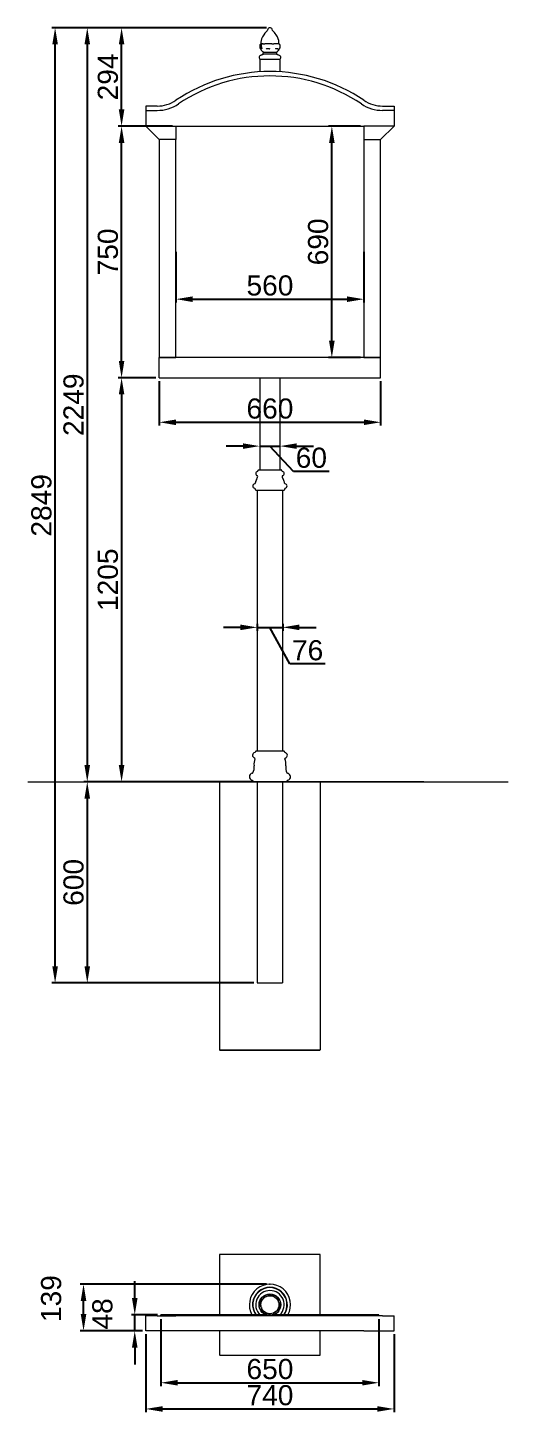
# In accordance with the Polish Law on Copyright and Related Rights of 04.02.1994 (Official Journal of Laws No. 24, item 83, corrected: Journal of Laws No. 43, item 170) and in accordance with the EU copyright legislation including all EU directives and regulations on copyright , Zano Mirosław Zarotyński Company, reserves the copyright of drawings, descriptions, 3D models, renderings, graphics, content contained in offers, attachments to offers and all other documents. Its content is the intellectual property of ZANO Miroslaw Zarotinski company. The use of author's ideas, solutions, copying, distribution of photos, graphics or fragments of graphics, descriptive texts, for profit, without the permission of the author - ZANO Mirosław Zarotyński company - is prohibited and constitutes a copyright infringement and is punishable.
# Model space of a CAD drawing. Header units: millimetres. Extents: x -299 to 5370, y -195 to 4109.
# Drawn here: x -299 to 1134, y -195 to 3934 of the extents above; entities that cross this region are included whole.
import ezdxf

# ---------------------------------------------------------------- set-up
doc = ezdxf.new("R2010")
doc.units = ezdxf.units.MM
doc.header["$PDSIZE"] = -1
doc.linetypes.add('HIDDEN', pattern=[1.905, 1.27, -0.635])
for name, color, linetype, lineweight in [('ZANO_R', 7, 'Continuous', 0), ('ZANO_R_przerywana', 7, 'HIDDEN', 0), ('ZANO_W', 1, 'Continuous', 0)]:
    doc.layers.add(name, color=color, linetype=linetype, lineweight=lineweight)
doc.styles.add('Arial', font='arial.ttf')
doc.styles.get("Standard").update_dxf_attribs({"font": 'ARIALUNI.TTF'})
doc.dimstyles.new('pl i ang', dxfattribs={"dimtxt": 50, "dimasz": 50, "dimexe": 1.25, "dimexo": 0.625, "dimgap": 10, "dimtad": 1, "dimtoh": 1, "dimtxsty": 'Standard', "dimcen": 2.5, "dimclrd": 1, "dimclre": 1, "dimclrt": 1, "dimadec": 0, "dimazin": 0, "dimtfac": 1, "dimtmove": 0, "dimatfit": 3, "dimfxl": 1, "dimarcsym": 1})

# ---------------------------------------------------------------- blocks, each defined once
blk = doc.blocks.new('*D404')
at = {"layer": 'ZANO_W', "color": 1, "lineweight": -2}
for p, q in [((343, 2686.2), (293, 2686.2)), ((393, 2696.2), (393, 2696.2)), ((393, 2686.2), (453.3, 2686.2)), ((493.6, 2610.6), (423.2, 2686.2)), ((453.3, 2696.2), (453.3, 2696.2)), ((503.3, 2686.2), (553.3, 2686.2)), ((599.7, 2610.6), (493.6, 2610.6))]:
    blk.add_line(p, q, dxfattribs=at)
at = {"layer": 'ZANO_W', "color": 1}
for points in [[(343, 2677.9), (343, 2694.5), (393, 2686.2)], [(503.3, 2694.5), (503.3, 2677.9), (453.3, 2686.2)]]:
    blk.add_solid(points, dxfattribs=at)
at = {"layer": 'ZANO_W', "color": 1, "insert": (546.7, 2651.2), "char_height": 60, "attachment_point": 5, "style": 'Arial'}
blk.add_mtext('60', dxfattribs=at)
blk = doc.blocks.new('*D405')
at = {"layer": 'ZANO_W', "color": 1, "lineweight": -2}
for p, q in [((385.1, 2156.2), (385.1, 2135.7)), ((461.2, 2156.2), (461.2, 2135.7)), ((335.1, 2145.7), (285.1, 2145.7)), ((385.1, 2145.7), (461.2, 2145.7)), ((482.8, 2036.4), (423.2, 2145.7)), ((511.2, 2145.7), (561.2, 2145.7)), ((588.3, 2036.4), (482.8, 2036.4))]:
    blk.add_line(p, q, dxfattribs=at)
at = {"layer": 'ZANO_W', "color": 1}
for points in [[(335.1, 2137.3), (335.1, 2154), (385.1, 2145.7)], [(511.2, 2154), (511.2, 2137.3), (461.2, 2145.7)]]:
    blk.add_solid(points, dxfattribs=at)
at = {"layer": 'ZANO_W', "color": 1, "insert": (535.6, 2077), "char_height": 60, "attachment_point": 5, "style": 'Arial'}
blk.add_mtext('76', dxfattribs=at)
blk = doc.blocks.new('*D408')
at = {"layer": 'ZANO_W', "color": 1, "lineweight": -2}
for p, q in [((413, 3934.1), (-227.3, 3934.1)), ((-217.3, 1135.1), (-217.3, 3884.1)), ((375.1, 1085.1), (-227.3, 1085.1))]:
    blk.add_line(p, q, dxfattribs=at)
at = {"layer": 'ZANO_W', "color": 1}
for points in [[(-209, 3884.1), (-225.6, 3884.1), (-217.3, 3934.1)], [(-225.6, 1135.1), (-209, 1135.1), (-217.3, 1085.1)]]:
    blk.add_solid(points, dxfattribs=at)
at = {"layer": 'ZANO_W', "color": 1, "insert": (-257.9, 2509.6), "char_height": 60, "attachment_point": 5, "rotation": 90, "style": 'Arial'}
blk.add_mtext('2849', dxfattribs=at)
blk = doc.blocks.new('*D409')
at = {"layer": 'ZANO_W', "color": 1, "lineweight": -2}
for p, q in [((413.2, 3934.1), (-131.4, 3934.1)), ((-121.4, 3884.1), (-121.4, 1735.1)), ((375.1, 1685.1), (-131.4, 1685.1))]:
    blk.add_line(p, q, dxfattribs=at)
at = {"layer": 'ZANO_W', "color": 1}
for points in [[(-113.1, 3884.1), (-129.8, 3884.1), (-121.4, 3934.1)], [(-129.8, 1735.1), (-113.1, 1735.1), (-121.4, 1685.1)]]:
    blk.add_solid(points, dxfattribs=at)
at = {"layer": 'ZANO_W', "color": 1, "insert": (-162.1, 2809.6), "char_height": 60, "attachment_point": 5, "rotation": 90, "style": 'Arial'}
blk.add_mtext('2249', dxfattribs=at)
blk = doc.blocks.new('*D410')
at = {"layer": 'ZANO_W', "color": 1, "lineweight": -2}
for p, q in [((375.1, 1685.1), (-131.4, 1685.1)), ((-121.4, 1635.1), (-121.4, 1135.1)), ((375.1, 1085.1), (-131.4, 1085.1))]:
    blk.add_line(p, q, dxfattribs=at)
at = {"layer": 'ZANO_W', "color": 1}
for points in [[(-113.1, 1635.1), (-129.8, 1635.1), (-121.4, 1685.1)], [(-129.8, 1135.1), (-113.1, 1135.1), (-121.4, 1085.1)]]:
    blk.add_solid(points, dxfattribs=at)
at = {"layer": 'ZANO_W', "color": 1, "insert": (-162.1, 1385.1), "char_height": 60, "attachment_point": 5, "rotation": 90, "style": 'Arial'}
blk.add_mtext('600', dxfattribs=at)
blk = doc.blocks.new('*D411')
at = {"layer": 'ZANO_W', "color": 1, "lineweight": -2}
for p, q in [((83.1, 2890.2), (-29.1, 2890.2)), ((-19.1, 2840.2), (-19.1, 1735.1)), ((263.2, 1685.1), (-29.1, 1685.1))]:
    blk.add_line(p, q, dxfattribs=at)
at = {"layer": 'ZANO_W', "color": 1}
for points in [[(-10.8, 2840.2), (-27.4, 2840.2), (-19.1, 2890.2)], [(-27.4, 1735.1), (-10.8, 1735.1), (-19.1, 1685.1)]]:
    blk.add_solid(points, dxfattribs=at)
at = {"layer": 'ZANO_W', "color": 1, "insert": (-59.7, 2287.7), "char_height": 60, "attachment_point": 5, "rotation": 90, "style": 'Arial'}
blk.add_mtext('1205', dxfattribs=at)
blk = doc.blocks.new('*D412')
at = {"layer": 'ZANO_W', "color": 1, "lineweight": -2}
for p, q in [((143.1, 3265.3), (143.1, 3114.4)), ((703.2, 3265.3), (703.2, 3114.4)), ((193.1, 3124.4), (653.2, 3124.4))]:
    blk.add_line(p, q, dxfattribs=at)
at = {"layer": 'ZANO_W', "color": 1}
for points in [[(193.1, 3132.7), (193.1, 3116), (143.1, 3124.4)], [(653.2, 3116), (653.2, 3132.7), (703.2, 3124.4)]]:
    blk.add_solid(points, dxfattribs=at)
at = {"layer": 'ZANO_W', "color": 1, "insert": (423.2, 3165), "char_height": 60, "attachment_point": 5, "style": 'Arial'}
blk.add_mtext('560', dxfattribs=at)
blk = doc.blocks.new('*D413')
at = {"layer": 'ZANO_W', "color": 1, "lineweight": -2}
for p, q in [((693.2, 3640.3), (597.8, 3640.3)), ((607.8, 3000.2), (607.8, 3590.3)), ((693.2, 2950.2), (597.8, 2950.2))]:
    blk.add_line(p, q, dxfattribs=at)
at = {"layer": 'ZANO_W', "color": 1}
for points in [[(616.1, 3590.3), (599.4, 3590.3), (607.8, 3640.3)], [(599.4, 3000.2), (616.1, 3000.2), (607.8, 2950.2)]]:
    blk.add_solid(points, dxfattribs=at)
at = {"layer": 'ZANO_W', "color": 1, "insert": (567.1, 3295.3), "char_height": 60, "attachment_point": 5, "rotation": 90, "style": 'Arial'}
blk.add_mtext('690', dxfattribs=at)
blk = doc.blocks.new('*D414')
at = {"layer": 'ZANO_W', "color": 1, "lineweight": -2}
for p, q in [((93.1, 2880.2), (93.1, 2747.3)), ((753.2, 2880.2), (753.2, 2747.3)), ((143.1, 2757.3), (703.2, 2757.3))]:
    blk.add_line(p, q, dxfattribs=at)
at = {"layer": 'ZANO_W', "color": 1}
for points in [[(143.1, 2765.6), (143.1, 2748.9), (93.1, 2757.3)], [(703.2, 2748.9), (703.2, 2765.6), (753.2, 2757.3)]]:
    blk.add_solid(points, dxfattribs=at)
at = {"layer": 'ZANO_W', "color": 1, "insert": (423.2, 2797.9), "char_height": 60, "attachment_point": 5, "style": 'Arial'}
blk.add_mtext('660', dxfattribs=at)
blk = doc.blocks.new('*D415')
at = {"layer": 'ZANO_W', "color": 1, "lineweight": -2}
for p, q in [((83.1, 3640.3), (-29.1, 3640.3)), ((-19.1, 2940.2), (-19.1, 3590.3)), ((83.1, 2890.2), (-29.1, 2890.2))]:
    blk.add_line(p, q, dxfattribs=at)
at = {"layer": 'ZANO_W', "color": 1}
for points in [[(-10.8, 3590.3), (-27.4, 3590.3), (-19.1, 3640.3)], [(-27.4, 2940.2), (-10.8, 2940.2), (-19.1, 2890.2)]]:
    blk.add_solid(points, dxfattribs=at)
at = {"layer": 'ZANO_W', "color": 1, "insert": (-59.7, 3265.3), "char_height": 60, "attachment_point": 5, "rotation": 90, "style": 'Arial'}
blk.add_mtext('750', dxfattribs=at)
blk = doc.blocks.new('*D416')
at = {"layer": 'ZANO_W', "color": 1, "lineweight": -2}
for p, q in [((413, 3934.1), (-29.1, 3934.1)), ((-19.1, 3690.3), (-19.1, 3884.1)), ((133.1, 3640.3), (-29.1, 3640.3))]:
    blk.add_line(p, q, dxfattribs=at)
at = {"layer": 'ZANO_W', "color": 1}
for points in [[(-10.8, 3884.1), (-27.4, 3884.1), (-19.1, 3934.1)], [(-27.4, 3690.3), (-10.8, 3690.3), (-19.1, 3640.3)]]:
    blk.add_solid(points, dxfattribs=at)
at = {"layer": 'ZANO_W', "color": 1, "insert": (-59.7, 3787.2), "char_height": 60, "attachment_point": 5, "rotation": 90, "style": 'Arial'}
blk.add_mtext('294', dxfattribs=at)
blk = doc.blocks.new('*D417')
at = {"layer": 'ZANO_W', "color": 1, "lineweight": -2}
for p, q in [((98.1, 82.4), (98.1, -117.2)), ((748.2, 82.4), (748.2, -117.2)), ((148.1, -107.2), (698.2, -107.2))]:
    blk.add_line(p, q, dxfattribs=at)
at = {"layer": 'ZANO_W', "color": 1}
for points in [[(148.1, -98.9), (148.1, -115.5), (98.1, -107.2)], [(698.2, -115.5), (698.2, -98.9), (748.2, -107.2)]]:
    blk.add_solid(points, dxfattribs=at)
at = {"layer": 'ZANO_W', "color": 1, "insert": (423.2, -66.6), "char_height": 60, "attachment_point": 5, "style": 'Arial'}
blk.add_mtext('650', dxfattribs=at)
blk = doc.blocks.new('*D418')
at = {"layer": 'ZANO_W', "color": 1, "lineweight": -2}
for p, q in [((53.1, 37.4), (53.1, -195.3)), ((793.2, 37.4), (793.2, -195.3)), ((103.1, -185.3), (743.2, -185.3))]:
    blk.add_line(p, q, dxfattribs=at)
at = {"layer": 'ZANO_W', "color": 1}
for points in [[(103.1, -177), (103.1, -193.7), (53.1, -185.3)], [(743.2, -193.7), (743.2, -177), (793.2, -185.3)]]:
    blk.add_solid(points, dxfattribs=at)
at = {"layer": 'ZANO_W', "color": 1, "insert": (423.2, -144.7), "char_height": 60, "attachment_point": 5, "style": 'Arial'}
blk.add_mtext('740', dxfattribs=at)
blk = doc.blocks.new('*D419')
at = {"layer": 'ZANO_W', "color": 1, "lineweight": -2}
for p, q in [((20.1, 145.4), (20.1, 195.4)), ((88.1, 95.4), (10.1, 95.4)), ((20.1, 47.4), (20.1, 95.4)), ((43.1, 47.4), (10.1, 47.4)), ((20.1, -2.6), (20.1, -52.6))]:
    blk.add_line(p, q, dxfattribs=at)
at = {"layer": 'ZANO_W', "color": 1}
for points in [[(11.8, 145.4), (28.5, 145.4), (20.1, 95.4)], [(28.5, -2.6), (11.8, -2.6), (20.1, 47.4)]]:
    blk.add_solid(points, dxfattribs=at)
at = {"layer": 'ZANO_W', "color": 1, "insert": (-76.1, 98.1), "char_height": 60, "attachment_point": 5, "rotation": 90, "style": 'Arial'}
blk.add_mtext('48', dxfattribs=at)
blk = doc.blocks.new('*D420')
at = {"layer": 'ZANO_W', "color": 1, "lineweight": -2}
for p, q in [((413.2, 186.8), (-142.6, 186.8)), ((-132.6, 97.4), (-132.6, 136.8)), ((43.1, 47.4), (-142.6, 47.4))]:
    blk.add_line(p, q, dxfattribs=at)
at = {"layer": 'ZANO_W', "color": 1}
for points in [[(-124.3, 136.8), (-140.9, 136.8), (-132.6, 186.8)], [(-140.9, 97.4), (-124.3, 97.4), (-132.6, 47.4)]]:
    blk.add_solid(points, dxfattribs=at)
at = {"layer": 'ZANO_W', "color": 1, "insert": (-228.9, 143.8), "char_height": 60, "attachment_point": 5, "rotation": 90, "style": 'Arial'}
blk.add_mtext('139', dxfattribs=at)

msp = doc.modelspace()

# ---------------------------------------------------------------- linework, layer by layer
at = {"layer": 'ZANO_R'}
for p, q in [((423.3, 3934.1), (423, 3934.1)), ((396.2, 3886.4), (396.2, 3886.3)), ((403.3, 3886.4), (396.2, 3886.4)), ((429.1, 3886.4), (407.8, 3886.4)), ((449, 3886.4), (434.7, 3886.4)), ((450.2, 3886.4), (450.1, 3886.4)), ((450.2, 3886.3), (450.2, 3886.4)), ((396.1, 3869.8), (396, 3869.8)), ((396.2, 3869.6), (396.2, 3869.5)), ((399.4, 3871.1), (396.4, 3871.1)), ((399.3, 3872.1), (399.4, 3871.7)), ((442.7, 3855.3), (403.7, 3855.3)), ((403.8, 3860.9), (442.5, 3860.9)), ((422.4, 3871.1), (413, 3871.1)), ((446.2, 3871.1), (439.7, 3871.1)), ((450.3, 3869.8), (450.3, 3869.8)), ((393, 3840.3), (393, 3802.4)), ((393, 3840.3), (423.2, 3840.3)), ((423.2, 3840.3), (453.3, 3840.3)), ((453.3, 3802.4), (453.3, 3840.3)), ((87, 3700.3), (53.1, 3700.3)), ((53.1, 3700.3), (53.1, 3687.3)), ((53.1, 3687.3), (87, 3687.3)), ((53.1, 3687.3), (53.1, 3640.3)), ((759.3, 3700.3), (793.2, 3700.3)), ((793.2, 3687.3), (759.3, 3687.3)), ((793.2, 3700.3), (793.2, 3687.3)), ((793.2, 3687.3), (793.2, 3640.3)), ((53.1, 3640.3), (143.1, 3640.3)), ((93.1, 3600.3), (53.1, 3640.3)), ((143.1, 3640.3), (703.2, 3640.3)), ((143.1, 3640.3), (143.1, 3600.3)), ((793.2, 3640.3), (703.2, 3640.3)), ((703.2, 3640.3), (703.2, 3600.3)), ((753.2, 3600.3), (793.2, 3640.3)), ((93.1, 3600.3), (93.1, 2950.2)), ((143.1, 3600.3), (93.1, 3600.3)), ((143.1, 2950.2), (143.1, 3600.3)), ((703.2, 3600.3), (703.2, 2950.2)), ((703.2, 3600.3), (753.2, 3600.3)), ((753.2, 2950.2), (753.2, 3600.3)), ((93.1, 2950.2), (143.1, 2950.2)), ((753.2, 2950.2), (93.1, 2950.2)), ((93.1, 2890.2), (93.1, 2950.2)), ((703.2, 2950.2), (753.2, 2950.2)), ((753.2, 2890.2), (753.2, 2950.2)), ((93.1, 2890.2), (753.2, 2890.2)), ((393, 2890.2), (393, 2615.2)), ((453.3, 2615.2), (453.3, 2890.2)), ((387.2, 2613.2), (387.2, 2612.4)), ((389.2, 2615.2), (423.2, 2615.2)), ((423.2, 2615.2), (457.1, 2615.2)), ((459.1, 2612.4), (459.1, 2613.2)), ((379.1, 2558.5), (379.1, 2557.2)), ((381.1, 2555.2), (465.2, 2555.2)), ((385.1, 2555.2), (385.1, 1777.1)), ((461.2, 1777.1), (461.2, 2555.2)), ((467.2, 2557.2), (467.2, 2558.5)), ((382, 1777.1), (423.2, 1777.1)), ((423.2, 1777.1), (464.3, 1777.1)), ((380, 1775.4), (379.9, 1774.2)), ((466.5, 1774.2), (466.3, 1775.4)), ((-299, 1685.1), (1133.9, 1685.1)), ((882, 1685.1), (-35.7, 1685.1)), ((273.2, 1685.1), (573.2, 1685.1)), ((573.2, 1685.1), (273.2, 1685.1)), ((372.1, 1687.8), (372.1, 1687.1)), ((385.1, 1685.1), (461.2, 1685.1)), ((474.2, 1687.1), (474.2, 1687.8)), ((403.4, 144), (403.4, 144)), ((429.3, 151.8), (429.3, 151.8)), ((449.1, 133.3), (449.1, 133.3)), ((53.1, 47.4), (53.1, 92.4)), ((87, 92.4), (53.1, 92.4)), ((87, 92.4), (143, 92.4)), ((411, 95.4), (98.1, 95.4)), ((98.1, 92.4), (98.1, 95.4)), ((703.3, 92.4), (143, 92.4)), ((396.2, 123), (396.4, 121.7)), ((397.2, 117.6), (397.2, 117.6)), ((417, 99.1), (417, 99.1)), ((748.2, 95.4), (435.2, 95.4)), ((442.9, 106.9), (442.9, 106.9)), ((759.3, 92.4), (703.3, 92.4)), ((748.2, 92.4), (748.2, 95.4)), ((759.3, 92.4), (793.2, 92.4)), ((793.2, 47.4), (793.2, 92.4)), ((87, 47.4), (53.1, 47.4)), ((143, 47.4), (87, 47.4)), ((703.3, 47.4), (143, 47.4)), ((703.3, 47.4), (759.3, 47.4)), ((759.3, 47.4), (793.2, 47.4))]:
    msp.add_line(p, q, dxfattribs=at)
at = {"layer": 'ZANO_R', "flags": 128}
for points in [[(423, 3934.1), (422.1, 3934), (421.1, 3933.7), (419.3, 3932.7), (417.9, 3931.2), (416.9, 3929.6), (414.5, 3925.1), (411.3, 3921.2), (407.8, 3917.3), (404.6, 3913.1), (401, 3907), (398.2, 3900.4), (397, 3895.9), (396.3, 3891.2), (396.2, 3886.4)], [(450.2, 3886.4), (450.1, 3891.2), (449.4, 3895.9), (448.1, 3900.4), (445.3, 3907), (441.7, 3913.1), (439.2, 3916.5), (436.4, 3919.7), (433.7, 3922.8), (431.3, 3925.9), (429.4, 3929.6), (428.4, 3931.2), (427, 3932.7), (425.3, 3933.7), (424.3, 3934), (423.3, 3934.1)], [(395.7, 3885.4), (395.2, 3885.2), (394.3, 3884.4), (393.3, 3882.7), (393, 3881.3), (392.9, 3880.2), (392.9, 3878.9), (393, 3877.7), (393.1, 3876.5), (393.1, 3875), (393.3, 3873.6), (393.5, 3873), (393.6, 3872.6), (393.9, 3872.1), (394.9, 3870.8), (396.1, 3869.8)], [(395.7, 3885.5), (395.6, 3885.5), (395.7, 3885.5)], [(398.4, 3885), (398.3, 3884.9), (398, 3884.4), (397.8, 3884), (397.6, 3883.4), (397.5, 3882.2), (397.4, 3880.1), (397.5, 3878.5), (397.7, 3876.7), (398.3, 3874.3), (398.9, 3872.8), (399.2, 3872.1)], [(398.8, 3885.3), (398.7, 3885.3), (398.4, 3885)], [(403.3, 3886.4), (404.7, 3886.4), (407.6, 3886.4), (407.8, 3886.4)], [(429.1, 3886.4), (431, 3886.4), (434.5, 3886.4), (434.7, 3886.4)], [(450.3, 3869.8), (451.2, 3870.5), (451.8, 3871), (452.2, 3871.5), (452.6, 3872.5), (453, 3873.5), (453.3, 3875.6), (453.3, 3877.1), (453.3, 3878.2), (453.4, 3879.4), (453.4, 3880.3), (453.3, 3881.7), (453, 3882.7), (452.4, 3883.8), (451.5, 3884.9), (450.6, 3885.4)], [(450.7, 3885.5), (450.7, 3885.5), (450.6, 3885.5)], [(403.6, 3855.5), (403.5, 3854.6), (402.6, 3854), (401.1, 3853.4), (399.5, 3852.9), (397.9, 3852.3), (396.3, 3851.7), (394.7, 3850.9), (393.3, 3850), (392.1, 3848.8), (391.2, 3847.3), (390.8, 3845.5), (390.9, 3843.7), (391.7, 3842), (392.3, 3841.3), (393.1, 3840.7), (394, 3840.4), (394.8, 3840.3)], [(396, 3869.8), (396, 3869.7), (396.2, 3869.5), (396.2, 3869.5)], [(396.2, 3869.6), (396.2, 3869.2), (396.9, 3867.5), (398, 3866), (399.2, 3864.8), (400.4, 3863.8), (401.6, 3862.8), (402.8, 3861.8), (403.8, 3860.9)], [(399.4, 3871.7), (400, 3870.9), (400.1, 3870.8)], [(403.8, 3860.9), (403.6, 3860.8), (402.9, 3860.1), (402.6, 3859.5), (402.4, 3858.9), (402.3, 3858.3), (402.3, 3857.4), (402.5, 3856.5), (402.7, 3856.1), (403.1, 3855.6), (403.6, 3855.3)], [(442.5, 3860.9), (444, 3862.1), (445.6, 3863.4), (447.2, 3864.8), (448.4, 3866), (449.4, 3867.5), (450.1, 3869.2), (450.1, 3869.6)], [(442.5, 3855.2), (442.7, 3855.3), (443.2, 3855.6), (443.6, 3856.1), (443.8, 3856.5), (444, 3857.4), (444, 3858.3), (443.9, 3858.8), (443.8, 3859.3), (443.6, 3859.8), (443.2, 3860.4), (442.7, 3860.9), (442.5, 3860.9)], [(451.6, 3840.3), (452.3, 3840.4), (453.3, 3840.7), (454.1, 3841.3), (454.7, 3842), (455.4, 3843.7), (455.6, 3845.5), (455.2, 3847.3), (454.3, 3848.8), (453, 3850), (451.6, 3850.9), (450, 3851.7), (448.4, 3852.3), (446.8, 3852.9), (445.3, 3853.4), (443.8, 3854), (442.8, 3854.6), (442.7, 3855.5)], [(450.1, 3869.5), (450.2, 3869.6), (450.4, 3869.8)], [(402.9, 143.2), (399.8, 141.7), (397.4, 139.9), (395.8, 138.1), (394.9, 136.4), (393.9, 133.5), (393.3, 130.8), (393, 129.2), (392.9, 127.5), (393, 125.3), (393.5, 123.2), (394.5, 121.1), (395.9, 119.2), (397.2, 117.6)], [(403.3, 143.8), (403, 143.5), (402.7, 143.1)], [(428.4, 151.9), (425.5, 153.8), (422.8, 155), (420.4, 155.5), (418.5, 155.4), (415.5, 154.8), (412.9, 154), (411.4, 153.4), (409.8, 152.7), (407.9, 151.5), (406.4, 150), (405.1, 148.1), (404.1, 145.9), (403.4, 144)], [(429.4, 151.8), (428.7, 151.9), (428.3, 152)], [(448.7, 134.1), (448.9, 137.6), (448.6, 140.5), (447.8, 142.8), (446.8, 144.4), (444.8, 146.8), (442.8, 148.6), (441.5, 149.7), (440.1, 150.6), (438.1, 151.7), (436.1, 152.3), (433.8, 152.4), (431.3, 152.2), (429.3, 151.8)], [(443.4, 107.7), (446.5, 109.2), (449, 111), (450.5, 112.8), (451.4, 114.5), (452.5, 117.4), (453, 120.1), (453.3, 121.7), (453.5, 123.4), (453.3, 125.6), (452.8, 127.7), (451.8, 129.8), (450.4, 131.7), (449.1, 133.3)], [(449.1, 133.2), (448.9, 133.9), (448.7, 134.3)], [(397.3, 117.6), (397.5, 117), (397.7, 116.5)], [(397.6, 116.8), (397.4, 113.3), (397.7, 110.4), (398.5, 108.1), (399.5, 106.4), (401.6, 104.1), (403.6, 102.3), (404.8, 101.2), (406.3, 100.2), (408.2, 99.2), (410.3, 98.6), (412.6, 98.5), (415, 98.7), (417, 99.1)], [(417.1, 99.1), (417.6, 99), (418.1, 98.9)], [(417.9, 99), (420.8, 97.1), (423.5, 95.9), (425.9, 95.4), (427.8, 95.5), (430.9, 96.1), (433.4, 96.9), (435, 97.5), (436.5, 98.2), (438.4, 99.4), (439.9, 100.9), (441.2, 102.8), (442.2, 105), (442.9, 106.9)], [(442.9, 107), (443.3, 107.4), (443.6, 107.7)]]:
    msp.add_lwpolyline(points, dxfattribs=at)
at = {"layer": 'ZANO_R'}
for radius in [32.4, 27]:
    msp.add_circle((423.2, 125.4), radius, dxfattribs=at)
for centre, radius, start, end in [((395.3, 3886.3), 0.904, 299.7568, 1.6558), ((381.6, 3881.1), 15.8, 357.8441, 16.3329), ((449.5, 3862.6), 23.9, 88.6582, 91.3418), ((451, 3886.3), 0.849, 175.9567, 242.1843), ((395.5, 3871), 0.877, 8.9685, 53.7642), ((348.4, 3881.4), 49.1, 348.0214, 357.999), ((396.4, 3871.2), 0.0419, 171.7758, 231.6299), ((398.9, 3871.4), 0.575, 335.7415, 35.5838), ((399.4, 3871.2), 0.0548, 267.2184, 343.1973), ((410.1, 3869.3), 3.32, 34.8008, 47.9596), ((413, 3871.3), 0.12, 221.8247, 278.2398), ((422.4, 3871.3), 0.139, 262.5997, 314.6249), ((413, 3878.6), 12, 322.2146, 325.5771), ((440.3, 3871.7), 0.784, 173.0368, 217.3326), ((439.7, 3871.2), 0.0967, 216.0508, 277.9354), ((447.5, 3870.6), 1.38, 124.7392, 155.9789), ((446.2, 3871.2), 0.0595, 265.745, 339.8656), ((423.2, 3303.3), 500, 55.9279, 124.0721), ((423.2, 3303.3), 487, 55.9279, 124.0721), ((87, 3800.3), 100, 270, 304.0721), ((759.3, 3800.3), 100, 235.9279, 270), ((87, 3800.3), 113, 270, 304.0721), ((759.3, 3800.3), 113, 235.9279, 270), ((387.3, 2604.2), 6.5, 104.1861, 254.0971), ((385.2, 2612.4), 2, 284.1861, 359), ((389.2, 2613.2), 2, 90, 179), ((457.1, 2613.2), 2, 1, 90), ((461.1, 2612.4), 2, 181, 255.8139), ((459.1, 2604.2), 6.5, 285.9029, 75.8139), ((379.2, 2567.2), 7, 102.4113, 256.5615), ((377.1, 2558.4), 2, 1, 76.5615), ((377.3, 2576), 2, 282.4113, 351.9185), ((404, 2572.2), 25, 146.6193, 171.9185), ((362.2, 2599.7), 25, 326.6193, 350.7915), ((384.9, 2596), 2, 350.7915, 74.0971), ((461.4, 2596), 2, 105.9029, 189.2085), ((484.1, 2599.7), 25, 189.2085, 213.3807), ((442.3, 2572.2), 25, 8.0815, 33.3807), ((469.1, 2576), 2, 188.0815, 257.5887), ((469.2, 2558.4), 2, 103.4385, 179), ((467.1, 2567.2), 7, 283.4385, 77.5887), ((381.1, 2557.2), 2, 181, 270), ((465.2, 2557.2), 2, 270, 359), ((382, 1775.1), 2, 90, 172.7367), ((464.3, 1775.1), 2, 7.2633, 90), ((379.7, 1764.1), 8.5, 99.7638, 253.9116), ((415.6, 1738), 40, 157.5656, 187.0119), ((376.8, 1754), 2, 337.5656, 73.9116), ((377.9, 1774.5), 2, 279.7638, 352.7367), ((468.5, 1774.5), 2, 187.2633, 260.2362), ((469.6, 1754), 2, 106.0884, 202.4344), ((430.8, 1738), 40, 352.9881, 22.4344), ((466.7, 1764.1), 8.5, 286.0884, 80.2362), ((372.3, 1700.1), 10.5, 96.8541, 260.0883), ((370.8, 1712.5), 2, 276.8541, 335.5888), ((336.2, 1728.2), 40, 335.5888, 7.0119), ((510.2, 1728.2), 40, 172.9881, 204.4112), ((475.6, 1712.5), 2, 204.4112, 263.1459), ((474.1, 1700.1), 10.5, 279.9117, 83.1459), ((370.1, 1687.8), 2, 1, 80.0883), ((374.1, 1687.1), 2, 181, 270), ((472.2, 1687.1), 2, 270, 359), ((476.2, 1687.8), 2, 99.9117, 179), ((423.2, 125.4), 61.4, 330.7498, 209.2502), ((423.2, 125.4), 52, 324.7656, 215.2344), ((423.2, 125.4), 51, 323.9404, 216.0596), ((423.2, 125.4), 42.4, 314.9474, 225.0526)]:
    msp.add_arc(centre, radius, start, end, dxfattribs=at)
msp.add_point((423.2, 186.8), dxfattribs=at)
at = {"layer": 'ZANO_R_przerywana'}
for p, q in [((273.2, 1685.1), (273.2, 885.1)), ((273.2, 1685.1), (273.2, 885.1)), ((385.1, 1685.1), (385.1, 1085.1)), ((461.2, 1085.1), (461.2, 1685.1)), ((573.2, 1685.1), (573.2, 885.1)), ((573.2, 1685.1), (573.2, 885.1)), ((385.1, 1085.1), (461.2, 1085.1)), ((273.2, 885.1), (573.2, 885.1)), ((573.2, 885.1), (273.2, 885.1)), ((573.2, 275.5), (273.2, 275.5)), ((273.2, 275.5), (273.2, 95.4)), ((573.2, 95.4), (573.2, 275.5)), ((273.2, 47.4), (273.2, -24.6)), ((573.2, -24.6), (573.2, 47.4)), ((273.2, -24.6), (573.2, -24.6))]:
    msp.add_line(p, q, dxfattribs=at)

# ---------------------------------------------------------------- dimensions: what is measured, and where the dimension line sits
at = {"layer": 'ZANO_W'}
for base, p1, p2, picture, middle in [((-217.3, 3934.1), (385.1, 1085.1), (423, 3934.1), '*D408', (-257.9, 2509.6)), ((-121.4, 1685.1), (423.2, 3934.1), (385.1, 1685.1), '*D409', (-162.1, 2809.6)), ((-19.1, 3934.1), (143.1, 3640.3), (423, 3934.1), '*D416', (-59.7, 3787.2)), ((-19.1, 3640.3), (93.1, 2890.2), (93.1, 3640.3), '*D415', (-59.7, 3265.3)), ((607.8, 3640.3), (703.2, 2950.2), (703.2, 3640.3), '*D413', (567.1, 3295.3)), ((-19.1, 1685.1), (93.1, 2890.2), (273.2, 1685.1), '*D411', (-59.7, 2287.7)), ((-121.4, 1085.1), (385.1, 1685.1), (385.1, 1085.1), '*D410', (-162.1, 1385.1)), ((-132.6, 186.8), (53.1, 47.4), (423.2, 186.8), '*D420', (-228.9, 143.8)), ((20.1, 95.4), (53.1, 47.4), (98.1, 95.4), '*D419', (-76.1, 98.1))]:
    dim = msp.add_linear_dim(base=base, p1=p1, p2=p2, angle=90, dimstyle='pl i ang', override={"dimtxt": 60, "dimexe": 10, "dimexo": 10, "dimtoh": 0, "dimdec": 0, "dimtxsty": 'Arial', "dimtdec": 0, "dimtmove": 1}, dxfattribs=at)
    dim.commit()
    dim.dimension.update_dxf_attribs({"geometry": picture, "text_midpoint": middle})
for base, p1, p2, picture, middle in [((703.2, 3124.4), (143.1, 3275.3), (703.2, 3275.3), '*D412', (423.2, 3165)), ((753.2, 2757.3), (93.1, 2890.2), (753.2, 2890.2), '*D414', (423.2, 2797.9)), ((748.2, -107.2), (98.1, 92.4), (748.2, 92.4), '*D417', (423.2, -66.6)), ((793.2, -185.3), (53.1, 47.4), (793.2, 47.4), '*D418', (423.2, -144.7))]:
    dim = msp.add_linear_dim(base=base, p1=p1, p2=p2, dimstyle='pl i ang', override={"dimtxt": 60, "dimexe": 10, "dimexo": 10, "dimtoh": 0, "dimdec": 0, "dimtxsty": 'Arial', "dimtdec": 0, "dimtmove": 1}, dxfattribs=at)
    dim.commit()
    dim.dimension.update_dxf_attribs({"geometry": picture, "text_midpoint": middle})
for base, p1, p2, picture, middle in [((453.3, 2686.2), (393, 2686.2), (453.3, 2686.2), '*D404', (503.6, 2610.6)), ((461.2, 2145.7), (385.1, 2166.2), (461.2, 2166.2), '*D405', (492.8, 2036.4))]:
    dim = msp.add_linear_dim(base=base, p1=p1, p2=p2, dimstyle='pl i ang', override={"dimtxt": 60, "dimexe": 10, "dimexo": 10, "dimtoh": 0, "dimdec": 0, "dimtxsty": 'Arial', "dimtdec": 0, "dimtmove": 1}, dxfattribs=at)
    dim.commit()
    dim.dimension.update_dxf_attribs({"geometry": picture, "text_midpoint": middle, "dimtype": 160})

doc.saveas('drawing.dxf')
